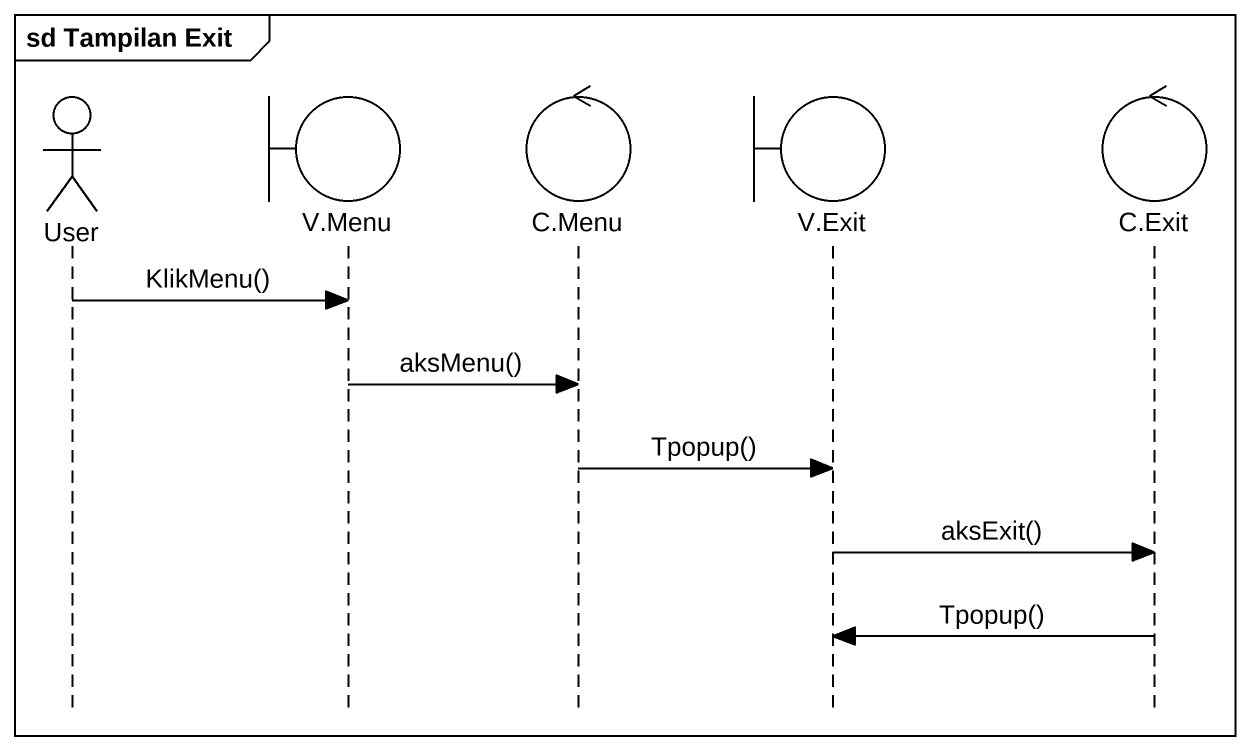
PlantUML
@startuml
mainframe sd Tampilan Exit
hide footbox
actor User
boundary "V.Menu" as V_Menu
control "C.Menu" as C_Menu
boundary "V.Exit" as V_Exit
control "C.Exit" as C_Exit

User -> V_Menu : KlikMenu()
V_Menu -> C_Menu : aksMenu()
C_Menu -> V_Exit : Tpopup()
V_Exit -> C_Exit : aksExit()
C_Exit -> V_Exit : Tpopup()
@enduml
